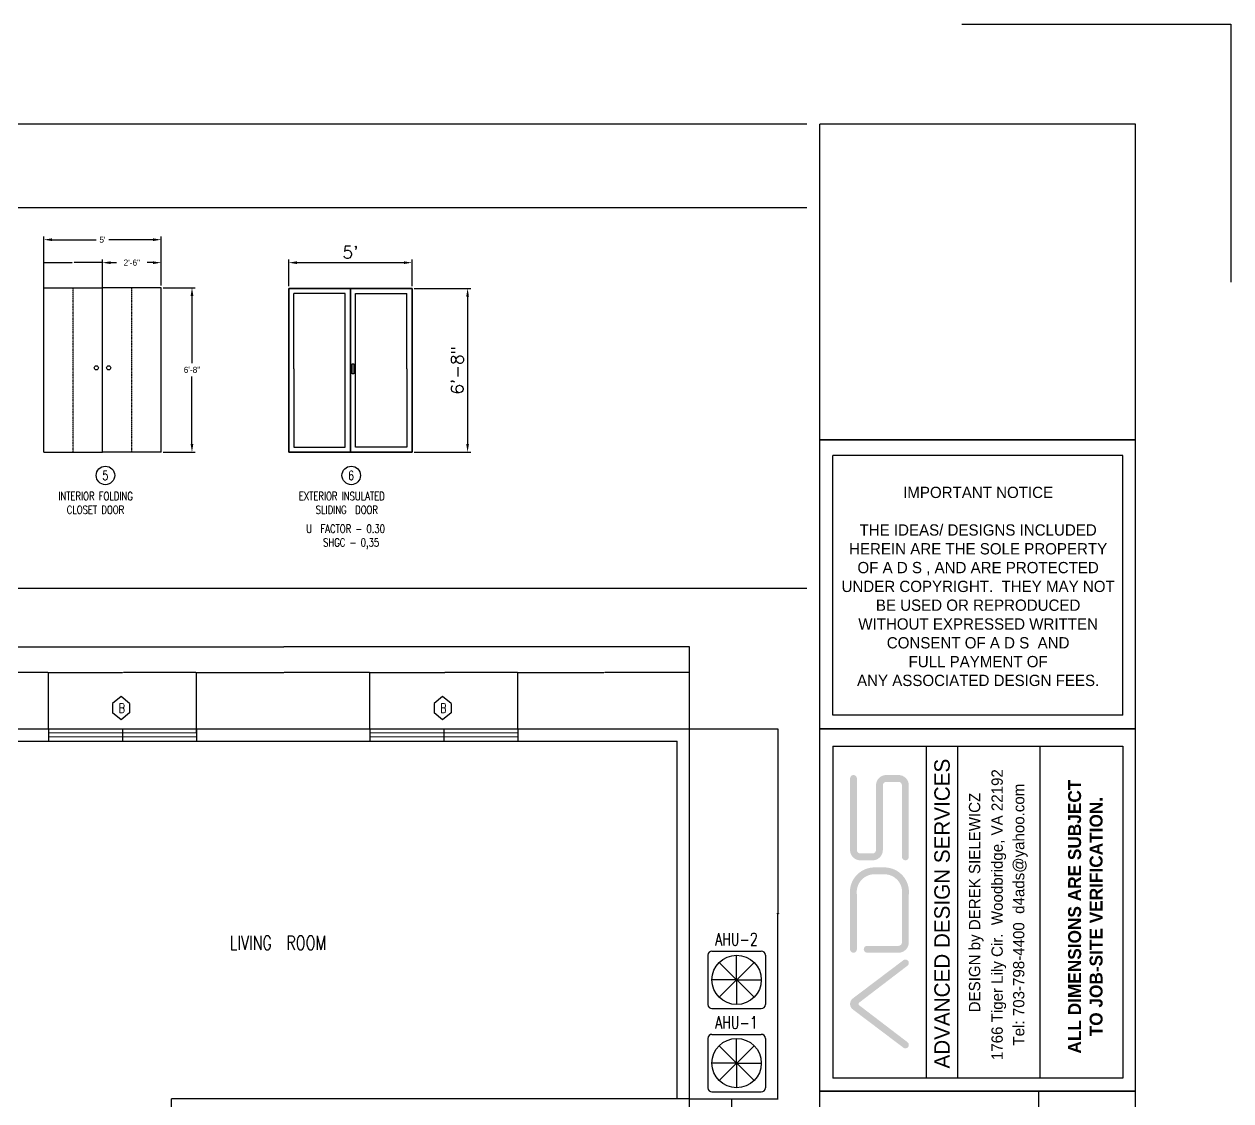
# Model space of a CAD drawing. Header units: inches. Extents: x 26998 to 46838, y -509 to 4343.
# Drawn here: x 33807 to 34394, y 3817 to 4340 of the extents above; entities that cross this region are included whole.
import ezdxf

# ---------------------------------------------------------------- set-up
doc = ezdxf.new("R2010")
doc.units = ezdxf.units.IN
doc.header["$LTSCALE"] = 0.5
doc.header["$MEASUREMENT"] = 0
doc.linetypes.add('HIDDEN', pattern=[0.375, 0.25, -0.125])
doc.layers.get('Defpoints').update_dxf_attribs({"color": 140})
for name, color, linetype in [('BUILT-INS', 13, 'Continuous'), ('Title Block', 7, 'Continuous'), ('windows', 4, 'Continuous')]:
    doc.layers.add(name, color=color, linetype=linetype)
doc.layers.add('Dimensions', color=7, linetype='Continuous', lineweight=0)
doc.layers.add('TXT', color=4, linetype='Continuous', lineweight=9)
doc.styles.add('ARCH', font='arch.shx')
doc.styles.add('HS-DESIGN-PLAN', font='GOTHIC.TTF', dxfattribs={"height": 0.09375})
doc.styles.add('Roman', font='romans')
doc.styles.get("Standard").update_dxf_attribs({"font": 'romans.shx', "width": 0.75})
doc.dimstyles.new('LEADER1', dxfattribs={"dimscale": 0, "dimtxt": 6, "dimasz": 4, "dimexe": 1.5, "dimexo": 1, "dimgap": 1.5, "dimtad": 1, "dimdec": 0, "dimzin": 0, "dimdsep": 46, "dimlunit": 4, "dimtxsty": 'Roman', "dimcen": 0.125, "dimdle": 1.5, "dimclrd": 3, "dimclre": 3, "dimclrt": 3, "dimadec": 0, "dimazin": 0, "dimtfac": 1, "dimtdec": 0, "dimtofl": 0, "dimtmove": 2, "dimatfit": 3, "dimfxl": 1, "dimtolj": 1, "dimtzin": 0, "dimarcsym": 0})
doc.dimstyles.get("Standard").update_dxf_attribs({"dimtxt": 0.18, "dimasz": 0.18, "dimexe": 0.18, "dimexo": 0.0625, "dimgap": 0.09, "dimtad": 0, "dimtih": 1, "dimtoh": 1, "dimdec": 4, "dimzin": 0, "dimdsep": 46, "dimtxsty": 'Standard', "dimcen": 0.09, "dimadec": 0, "dimazin": 0, "dimtfac": 1, "dimtdec": 4, "dimtofl": 0, "dimtmove": 0, "dimatfit": 3, "dimfxl": 1, "dimtolj": 1, "dimtzin": 0, "dimarcsym": 0})
doc.dimstyles.new('STANDARD$0', dxfattribs={"dimscale": 0, "dimtxt": 3, "dimasz": 4, "dimexe": 4, "dimexo": 4, "dimgap": 1, "dimtad": 1, "dimdec": 0, "dimzin": 1, "dimdsep": 46, "dimlunit": 4, "dimtxsty": 'Standard', "dimblk1": 'OBLIQUE', "dimblk2": 'OBLIQUE', "dimsah": 1, "dimcen": 0, "dimdle": 2, "dimclrd": 8, "dimclre": 8, "dimclrt": 256, "dimadec": 5, "dimazin": 0, "dimtfac": 1, "dimtdec": 0, "dimtix": 1, "dimtmove": 2, "dimatfit": 3, "dimldrblk": 'OBLIQUE', "dimfxl": 1, "dimtolj": 1, "dimtzin": 3, "dimarcsym": 0})

# ---------------------------------------------------------------- blocks, each defined once
blk = doc.blocks.new('*D1199')
at = {"layer": 'Defpoints', "color": 0, "transparency": 16777216}
for p in [(34130.39, 3817.55), (34150.89, 3817.55), (34130.39, 3445.35)]:
    blk.add_point(p, dxfattribs=at)
at = {"layer": 'Title Block', "color": 0, "lineweight": -2, "transparency": 16777216}
for p, q in [((34130.46, 3817.55), (34151.07, 3817.55)), ((34150.89, 3817.37), (34150.89, 3631.63)), ((34150.89, 3445.53), (34150.89, 3631.27)), ((34130.46, 3445.35), (34151.07, 3445.35))]:
    blk.add_line(p, q, dxfattribs=at)
at = {"layer": 'Title Block', "color": 0, "transparency": 16777216}
for points in [[(34150.86, 3817.37), (34150.92, 3817.37), (34150.89, 3817.55)], [(34150.86, 3445.53), (34150.92, 3445.53), (34150.89, 3445.35)]]:
    blk.add_solid(points, dxfattribs=at)
at = {"layer": 'Title Block', "color": 0, "transparency": 16777216, "insert": (34150.89, 3631.45), "char_height": 0.18, "attachment_point": 5}
blk.add_mtext('\\A1;372.2000', dxfattribs=at)
blk = doc.blocks.new('*D1207')
at = {"layer": 'Defpoints', "color": 0, "transparency": 16777216}
for p in [(34130.39, 4037.35), (33734.59, 3997.55), (34130.39, 3997.55)]:
    blk.add_point(p, dxfattribs=at)
at = {"layer": 'Title Block', "color": 0, "lineweight": -2, "transparency": 16777216}
for p, q in [((33734.59, 3997.61), (33734.59, 4037.53)), ((33734.77, 4037.35), (33931.94, 4037.35)), ((34130.21, 4037.35), (33933.05, 4037.35)), ((34130.39, 3997.61), (34130.39, 4037.53))]:
    blk.add_line(p, q, dxfattribs=at)
at = {"layer": 'Title Block', "color": 0, "transparency": 16777216}
for points in [[(33734.77, 4037.38), (33734.77, 4037.32), (33734.59, 4037.35)], [(34130.21, 4037.38), (34130.21, 4037.32), (34130.39, 4037.35)]]:
    blk.add_solid(points, dxfattribs=at)
at = {"layer": 'Title Block', "color": 0, "transparency": 16777216, "insert": (33932.49, 4037.35), "char_height": 0.18, "attachment_point": 5}
blk.add_mtext('\\A1;395.8000', dxfattribs=at)
blk = doc.blocks.new('*D1184')
at = {"layer": 'Defpoints', "color": 0, "transparency": 16777216}
for p in [(34130.39, 3997.55), (34130.39, 3817.55), (34173.39, 3817.55)]:
    blk.add_point(p, dxfattribs=at)
at = {"layer": 'Title Block', "color": 0, "lineweight": -2, "transparency": 16777216}
for p, q in [((34130.46, 3997.55), (34173.57, 3997.55)), ((34173.39, 3997.37), (34173.39, 3907.73)), ((34173.39, 3817.73), (34173.39, 3907.37)), ((34130.46, 3817.55), (34173.57, 3817.55))]:
    blk.add_line(p, q, dxfattribs=at)
at = {"layer": 'Title Block', "color": 0, "transparency": 16777216}
for points in [[(34173.36, 3997.37), (34173.42, 3997.37), (34173.39, 3997.55)], [(34173.36, 3817.73), (34173.42, 3817.73), (34173.39, 3817.55)]]:
    blk.add_solid(points, dxfattribs=at)
at = {"layer": 'Title Block', "color": 0, "transparency": 16777216, "insert": (34173.39, 3907.55), "char_height": 0.18, "attachment_point": 5}
blk.add_mtext('\\A1;180.0000', dxfattribs=at)
blk = doc.blocks.new('*D1190')
at = {"layer": 'Defpoints', "color": 0, "transparency": 16777216}
for p in [(33890.5, 4024.85), (33818.5, 3997.53), (33890.5, 3997.53)]:
    blk.add_point(p, dxfattribs=at)
at = {"layer": 'Title Block', "color": 0, "lineweight": -2, "transparency": 16777216}
for p, q in [((33818.5, 3997.6), (33818.5, 4025.03)), ((33818.68, 4024.85), (33854.01, 4024.85)), ((33890.32, 4024.85), (33854.99, 4024.85)), ((33890.5, 3997.6), (33890.5, 4025.03))]:
    blk.add_line(p, q, dxfattribs=at)
at = {"layer": 'Title Block', "color": 0, "transparency": 16777216}
for points in [[(33818.68, 4024.88), (33818.68, 4024.82), (33818.5, 4024.85)], [(33890.32, 4024.88), (33890.32, 4024.82), (33890.5, 4024.85)]]:
    blk.add_solid(points, dxfattribs=at)
at = {"layer": 'Title Block', "color": 0, "transparency": 16777216, "insert": (33854.5, 4024.85), "char_height": 0.18, "attachment_point": 5}
blk.add_mtext('\\A1;72.0000', dxfattribs=at)
blk = doc.blocks.new('*D1191')
at = {"layer": 'Defpoints', "color": 0, "transparency": 16777216}
for p in [(34046.89, 4024.85), (33974.89, 3997.55), (34046.89, 3997.55)]:
    blk.add_point(p, dxfattribs=at)
at = {"layer": 'Title Block', "color": 0, "lineweight": -2, "transparency": 16777216}
for p, q in [((33974.89, 3997.61), (33974.89, 4025.03)), ((33975.07, 4024.85), (34010.41, 4024.85)), ((34046.71, 4024.85), (34011.38, 4024.85)), ((34046.89, 3997.61), (34046.89, 4025.03))]:
    blk.add_line(p, q, dxfattribs=at)
at = {"layer": 'Title Block', "color": 0, "transparency": 16777216}
for points in [[(33975.07, 4024.88), (33975.07, 4024.82), (33974.89, 4024.85)], [(34046.71, 4024.88), (34046.71, 4024.82), (34046.89, 4024.85)]]:
    blk.add_solid(points, dxfattribs=at)
at = {"layer": 'Title Block', "color": 0, "transparency": 16777216, "insert": (34010.89, 4024.85), "char_height": 0.18, "attachment_point": 5}
blk.add_mtext('\\A1;72.0000', dxfattribs=at)
blk = doc.blocks.new('*D1192')
at = {"layer": 'Defpoints', "color": 0, "transparency": 16777216}
for p in [(33734.59, 4024.85), (33734.59, 3997.55), (33818.5, 3997.53)]:
    blk.add_point(p, dxfattribs=at)
at = {"layer": 'Title Block', "color": 0, "lineweight": -2, "transparency": 16777216}
for p, q in [((33734.59, 3997.61), (33734.59, 4025.03)), ((33734.77, 4024.85), (33776.06, 4024.85)), ((33818.32, 4024.85), (33777.04, 4024.85)), ((33818.5, 3997.6), (33818.5, 4025.03))]:
    blk.add_line(p, q, dxfattribs=at)
at = {"layer": 'Title Block', "color": 0, "transparency": 16777216}
for points in [[(33734.77, 4024.88), (33734.77, 4024.82), (33734.59, 4024.85)], [(33818.32, 4024.88), (33818.32, 4024.82), (33818.5, 4024.85)]]:
    blk.add_solid(points, dxfattribs=at)
at = {"layer": 'Title Block', "color": 0, "transparency": 16777216, "insert": (33776.55, 4024.85), "char_height": 0.18, "attachment_point": 5}
blk.add_mtext('\\A1;83.9096', dxfattribs=at)
blk = doc.blocks.new('*D1193')
at = {"layer": 'Defpoints', "color": 0, "transparency": 16777216}
for p in [(34130.39, 4024.85), (34046.89, 3997.55), (34130.39, 3997.55)]:
    blk.add_point(p, dxfattribs=at)
at = {"layer": 'Title Block', "color": 0, "lineweight": -2, "transparency": 16777216}
for p, q in [((34046.89, 3997.61), (34046.89, 4025.03)), ((34047.07, 4024.85), (34088.16, 4024.85)), ((34130.21, 4024.85), (34089.13, 4024.85)), ((34130.39, 3997.61), (34130.39, 4025.03))]:
    blk.add_line(p, q, dxfattribs=at)
at = {"layer": 'Title Block', "color": 0, "transparency": 16777216}
for points in [[(34047.07, 4024.88), (34047.07, 4024.82), (34046.89, 4024.85)], [(34130.21, 4024.88), (34130.21, 4024.82), (34130.39, 4024.85)]]:
    blk.add_solid(points, dxfattribs=at)
at = {"layer": 'Title Block', "color": 0, "transparency": 16777216, "insert": (34088.64, 4024.85), "char_height": 0.18, "attachment_point": 5}
blk.add_mtext('\\A1;83.5000', dxfattribs=at)
blk = doc.blocks.new('*D1194')
at = {"layer": 'Defpoints', "color": 0, "transparency": 16777216}
for p in [(33974.89, 4024.85), (33974.89, 3997.55), (33890.5, 3995.53)]:
    blk.add_point(p, dxfattribs=at)
at = {"layer": 'Title Block', "color": 0, "lineweight": -2, "transparency": 16777216}
for p, q in [((33890.5, 3995.6), (33890.5, 4025.03)), ((33890.68, 4024.85), (33932.21, 4024.85)), ((33974.71, 4024.85), (33933.19, 4024.85)), ((33974.89, 3997.61), (33974.89, 4025.03))]:
    blk.add_line(p, q, dxfattribs=at)
at = {"layer": 'Title Block', "color": 0, "transparency": 16777216}
for points in [[(33890.68, 4024.88), (33890.68, 4024.82), (33890.5, 4024.85)], [(33974.71, 4024.88), (33974.71, 4024.82), (33974.89, 4024.85)]]:
    blk.add_solid(points, dxfattribs=at)
at = {"layer": 'Title Block', "color": 0, "transparency": 16777216, "insert": (33932.7, 4024.85), "char_height": 0.18, "attachment_point": 5}
blk.add_mtext('\\A1;84.3904', dxfattribs=at)
blk = doc.blocks.new('*D990')
at = {"layer": 'Defpoints', "color": 0, "transparency": 16777216}
for p in [(33844.83, 4224.25), (33816.26, 4212.08), (33844.83, 4212.08)]:
    blk.add_point(p, dxfattribs=at)
at = {"layer": 'Dimensions', "color": 0, "lineweight": -2, "transparency": 16777216}
for p, q in [((33816.26, 4212.15), (33816.26, 4224.43)), ((33816.44, 4224.25), (33830.1, 4224.25)), ((33844.65, 4224.25), (33830.99, 4224.25)), ((33844.83, 4212.15), (33844.83, 4224.43))]:
    blk.add_line(p, q, dxfattribs=at)
at = {"layer": 'Dimensions', "color": 0, "transparency": 16777216}
for points in [[(33816.44, 4224.28), (33816.44, 4224.22), (33816.26, 4224.25)], [(33844.65, 4224.28), (33844.65, 4224.22), (33844.83, 4224.25)]]:
    blk.add_solid(points, dxfattribs=at)
at = {"layer": 'Dimensions', "color": 0, "transparency": 16777216, "insert": (33830.55, 4224.25), "char_height": 0.18, "attachment_point": 5, "style": 'ARCH'}
blk.add_mtext('\\A1;2\'-6"', dxfattribs=at)
blk = doc.blocks.new('*D1021')
at = {"layer": 'Defpoints', "color": 0, "transparency": 16777216}
for p in [(33844.83, 4224.25), (33844.83, 4212.08), (33873.39, 4212.08)]:
    blk.add_point(p, dxfattribs=at)
at = {"layer": 'Dimensions', "color": 8, "lineweight": -2, "transparency": 16777216}
for p, q in [((33844.83, 4213.08), (33844.83, 4225.75)), ((33848.83, 4224.25), (33851.68, 4224.25)), ((33869.39, 4224.25), (33866.53, 4224.25)), ((33873.39, 4213.08), (33873.39, 4225.75))]:
    blk.add_line(p, q, dxfattribs=at)
at = {"layer": 'Dimensions', "color": 8, "transparency": 16777216}
for points in [[(33848.83, 4224.91), (33848.83, 4223.58), (33844.83, 4224.25)], [(33869.39, 4224.91), (33869.39, 4223.58), (33873.39, 4224.25)]]:
    blk.add_solid(points, dxfattribs=at)
at = {"layer": 'Dimensions', "transparency": 16777216, "insert": (33859.11, 4224.25), "char_height": 3, "attachment_point": 5, "style": 'ARCH'}
blk.add_mtext('\\A1;2\'-6" ', dxfattribs=at)
blk = doc.blocks.new('*D1022')
at = {"layer": 'Defpoints', "color": 0, "transparency": 16777216}
for p in [(33873.39, 4212.08), (33873.39, 4132.08), (33888.37, 4132.08)]:
    blk.add_point(p, dxfattribs=at)
at = {"layer": 'Dimensions', "color": 8, "lineweight": -2, "transparency": 16777216}
for p, q in [((33874.39, 4212.08), (33889.87, 4212.08)), ((33888.37, 4208.08), (33888.37, 4175.37)), ((33888.37, 4136.08), (33888.37, 4168.8)), ((33874.39, 4132.08), (33889.87, 4132.08))]:
    blk.add_line(p, q, dxfattribs=at)
at = {"layer": 'Dimensions', "color": 8, "transparency": 16777216}
for points in [[(33887.71, 4208.08), (33889.04, 4208.08), (33888.37, 4212.08)], [(33887.71, 4136.08), (33889.04, 4136.08), (33888.37, 4132.08)]]:
    blk.add_solid(points, dxfattribs=at)
at = {"layer": 'Dimensions', "transparency": 16777216, "insert": (33888.37, 4172.08), "char_height": 3, "attachment_point": 5, "style": 'ARCH'}
blk.add_mtext('\\A1;6\'-8"', dxfattribs=at)
blk = doc.blocks.new('*D991')
at = {"layer": 'Defpoints', "color": 0, "transparency": 16777216}
for p in [(33816.26, 4235.42), (33816.26, 4219.42), (33873.39, 4219.42)]:
    blk.add_point(p, dxfattribs=at)
at = {"layer": 'Dimensions', "color": 8, "lineweight": -2, "transparency": 16777216}
for p, q in [((33816.26, 4220.42), (33816.26, 4236.92)), ((33820.26, 4235.42), (33841.75, 4235.42)), ((33869.39, 4235.42), (33847.9, 4235.42)), ((33873.39, 4220.42), (33873.39, 4236.92))]:
    blk.add_line(p, q, dxfattribs=at)
at = {"layer": 'Dimensions', "color": 8, "transparency": 16777216}
for points in [[(33820.26, 4236.08), (33820.26, 4234.75), (33816.26, 4235.42)], [(33869.39, 4236.08), (33869.39, 4234.75), (33873.39, 4235.42)]]:
    blk.add_solid(points, dxfattribs=at)
at = {"layer": 'Dimensions', "transparency": 16777216, "insert": (33844.83, 4235.42), "char_height": 3, "attachment_point": 5, "style": 'ARCH'}
blk.add_mtext("\\A1;5'", dxfattribs=at)
blk = doc.blocks.new('*D1101')
at = {"color": 3, "lineweight": -2, "transparency": 16777216}
for p, q in [((33935.44, 4212.76), (33935.44, 4225.75)), ((33939.44, 4224.25), (33991.44, 4224.25)), ((33995.44, 4212.76), (33995.44, 4225.75))]:
    blk.add_line(p, q, dxfattribs=at)
at = {"color": 3, "transparency": 16777216}
for points in [[(33939.44, 4224.91), (33939.44, 4223.58), (33935.44, 4224.25)], [(33991.44, 4224.91), (33991.44, 4223.58), (33995.44, 4224.25)]]:
    blk.add_solid(points, dxfattribs=at)
at = {"layer": 'Defpoints', "color": 0, "transparency": 16777216}
for p in [(33995.44, 4224.25), (33935.44, 4211.76), (33995.44, 4211.76)]:
    blk.add_point(p, dxfattribs=at)
at = {"color": 3, "transparency": 16777216, "insert": (33965.44, 4229.32), "char_height": 6, "attachment_point": 5, "style": 'Roman'}
blk.add_mtext("\\A1;5'", dxfattribs=at)
blk = doc.blocks.new('*D1102')
at = {"color": 3, "lineweight": -2, "transparency": 16777216}
for p, q in [((33996.44, 4211.76), (34023.94, 4211.76)), ((34022.44, 4207.76), (34022.44, 4136.08)), ((33996.44, 4132.08), (34023.94, 4132.08))]:
    blk.add_line(p, q, dxfattribs=at)
at = {"color": 3, "transparency": 16777216}
for points in [[(34021.77, 4207.76), (34023.1, 4207.76), (34022.44, 4211.76)], [(34021.77, 4136.08), (34023.1, 4136.08), (34022.44, 4132.08)]]:
    blk.add_solid(points, dxfattribs=at)
at = {"layer": 'Defpoints', "color": 0, "transparency": 16777216}
for p in [(33995.44, 4211.76), (33995.44, 4132.08), (34022.44, 4132.08)]:
    blk.add_point(p, dxfattribs=at)
at = {"color": 3, "transparency": 16777216, "insert": (34017.37, 4171.92), "char_height": 6, "attachment_point": 5, "rotation": 90, "style": 'Roman'}
blk.add_mtext('\\A1;6\'-8"', dxfattribs=at)

msp = doc.modelspace()

# ---------------------------------------------------------------- hatches: boundary and pattern name
at = {"layer": 'Title Block'}
h = msp.add_hatch(color=256, dxfattribs=at)
h.paths.add_polyline_path([(34236.3929768, 3882.2702663, 0.1912949762), (34237.060957, 3883.3052721), (34237.060957, 3883.9523184, 0.1065363828), (34236.782363, 3884.597938, 0.1989123674), (34235.6991717, 3885.2747076), (34235.1484965, 3885.2747076, 0.1139636446), (34234.4546914, 3884.9873242), (34209.874918, 3866.409196, 0.5149988252), (34209.874918, 3860.9750802), (34234.4546914, 3842.396952, 0.1139636446), (34235.1484965, 3842.1095685), (34235.6991717, 3842.1095685, 0.1989123674), (34236.782363, 3842.7863382, 0.1065363829), (34237.060957, 3843.4319578), (34237.060957, 3844.0790041, 0.1912949762), (34236.3929768, 3845.1140099), (34212.978549, 3862.9984788, -0.5343557179), (34212.978549, 3864.3857974)])
h.paths.add_polyline_path([(34232.0546063, 3888.6122747, 0.4142135624), (34237.060957, 3893.6186254), (34237.060957, 3916.7583619, 0.440849221), (34225.3794722, 3930.1086303), (34220.1571212, 3930.1086303, 0.440849221), (34208.4756364, 3916.7583619), (34208.4756364, 3890.2810583, 0.4142135624), (34210.14442, 3888.6122747, 0.4142135624), (34211.8132035, 3890.2810583), (34211.8132035, 3916.7583619, -0.4500136067), (34220.1571212, 3926.7710632), (34225.3794722, 3926.7710632, -0.4500136067), (34233.7233899, 3916.7583619), (34233.7233899, 3893.6186254, -0.4142135624), (34232.0546063, 3891.9498418), (34216.8195541, 3891.9498418, 0.4142135624), (34215.1507706, 3890.2810583, 0.4142135624), (34216.8195541, 3888.6122747)])
h.paths.add_polyline_path([(34221.0995132, 3938.5503304, -0.4142135624), (34219.4307296, 3936.8815469), (34213.4819871, 3936.8815469, -0.4142135624), (34211.8132035, 3938.5503304), (34211.8132035, 3973.3715518, 0.4142135624), (34210.14442, 3975.0403354, 0.4142135624), (34208.4756364, 3973.3715518), (34208.4756364, 3938.5503304, 0.4142135624), (34213.4819871, 3933.5439798), (34219.4307296, 3933.5439798, 0.4142135624), (34224.4370802, 3938.5503304), (34224.4370802, 3970.0339847, -0.4142135624), (34226.1058638, 3971.7027683), (34232.0546063, 3971.7027683, -0.4142135624), (34233.7233899, 3970.0339847), (34233.7233899, 3935.2127634, 0.4142135624), (34235.3921734, 3933.5439798, 0.4142135624), (34237.060957, 3935.2127634), (34237.060957, 3970.0339847, 0.4142135624), (34232.0546063, 3975.0403354), (34226.1058638, 3975.0403354, 0.4142135624), (34221.0995132, 3970.0339847)])
h = msp.add_hatch(color=256, dxfattribs=at)
h.paths.add_polyline_path([(34236.3929768, 3882.2702663, 0.1912949762), (34237.060957, 3883.3052721), (34237.060957, 3883.9523184, 0.1065363828), (34236.782363, 3884.597938, 0.1989123674), (34235.6991717, 3885.2747076), (34235.1484965, 3885.2747076, 0.1139636446), (34234.4546914, 3884.9873242), (34209.874918, 3866.409196, 0.5149988252), (34209.874918, 3860.9750802), (34234.4546914, 3842.396952, 0.1139636446), (34235.1484965, 3842.1095685), (34235.6991717, 3842.1095685, 0.1989123674), (34236.782363, 3842.7863382, 0.1065363829), (34237.060957, 3843.4319578), (34237.060957, 3844.0790041, 0.1912949762), (34236.3929768, 3845.1140099), (34212.978549, 3862.9984788, -0.5343557179), (34212.978549, 3864.3857974)])
h.paths.add_polyline_path([(34232.0546063, 3888.6122747, 0.4142135624), (34237.060957, 3893.6186254), (34237.060957, 3916.7583619, 0.440849221), (34225.3794722, 3930.1086303), (34220.1571212, 3930.1086303, 0.440849221), (34208.4756364, 3916.7583619), (34208.4756364, 3890.2810583, 0.4142135624), (34210.14442, 3888.6122747, 0.4142135624), (34211.8132035, 3890.2810583), (34211.8132035, 3916.7583619, -0.4500136067), (34220.1571212, 3926.7710632), (34225.3794722, 3926.7710632, -0.4500136067), (34233.7233899, 3916.7583619), (34233.7233899, 3893.6186254, -0.4142135624), (34232.0546063, 3891.9498418), (34216.8195541, 3891.9498418, 0.4142135624), (34215.1507706, 3890.2810583, 0.4142135624), (34216.8195541, 3888.6122747)])
h.paths.add_polyline_path([(34221.0995132, 3938.5503304, -0.4142135624), (34219.4307296, 3936.8815469), (34213.4819871, 3936.8815469, -0.4142135624), (34211.8132035, 3938.5503304), (34211.8132035, 3973.3715518, 0.4142135624), (34210.14442, 3975.0403354, 0.4142135624), (34208.4756364, 3973.3715518), (34208.4756364, 3938.5503304, 0.4142135624), (34213.4819871, 3933.5439798), (34219.4307296, 3933.5439798, 0.4142135624), (34224.4370802, 3938.5503304), (34224.4370802, 3970.0339847, -0.4142135624), (34226.1058638, 3971.7027683), (34232.0546063, 3971.7027683, -0.4142135624), (34233.7233899, 3970.0339847), (34233.7233899, 3935.2127634, 0.4142135624), (34235.3921734, 3933.5439798, 0.4142135624), (34237.060957, 3935.2127634), (34237.060957, 3970.0339847, 0.4142135624), (34232.0546063, 3975.0403354), (34226.1058638, 3975.0403354, 0.4142135624), (34221.0995132, 3970.0339847)])

# ---------------------------------------------------------------- linework, layer by layer
for p, q in [((32692.7981281, 4251.007392), (34187.4573628, 4251.007392)), ((32692.7981281, 4065.9897026), (34187.4573628, 4065.9897026)), ((34139.3206207, 3887.4074696), (34139.3206207, 3863.4074696)), ((34139.3206207, 3887.4074696), (34139.3206207, 3863.4074696)), ((34141.3206207, 3889.4074696), (34165.3206207, 3889.4074696)), ((34141.3206207, 3889.4074696), (34165.3206207, 3889.4074696)), ((34153.3206207, 3875.4074696), (34153.3206207, 3887.4074696)), ((34153.3206207, 3875.4074696), (34153.3206207, 3887.4074696)), ((34167.3206207, 3887.4074696), (34167.3206207, 3863.4074696)), ((34167.3206207, 3887.4074696), (34167.3206207, 3863.4074696)), ((34144.8353393, 3883.892751), (34161.8059021, 3866.9221883)), ((34144.8353393, 3866.9221883), (34161.8059021, 3883.892751)), ((34144.8353393, 3883.892751), (34161.8059021, 3866.9221883)), ((34144.8353393, 3866.9221883), (34161.8059021, 3883.892751)), ((34153.3206207, 3875.4074696), (34141.3206207, 3875.4074696)), ((34153.3206207, 3875.4074696), (34141.3206207, 3875.4074696)), ((34153.3206207, 3875.4074696), (34165.3206207, 3875.4074696)), ((34153.3206207, 3875.4074696), (34153.3206207, 3863.4074696)), ((34153.3206207, 3875.4074696), (34165.3206207, 3875.4074696)), ((34153.3206207, 3875.4074696), (34153.3206207, 3863.4074696)), ((34141.3206207, 3861.4074696), (34165.3206207, 3861.4074696)), ((34141.3206207, 3861.4074696), (34165.3206207, 3861.4074696)), ((34139.3206207, 3846.9074696), (34139.3206207, 3822.9074696)), ((34139.3206207, 3846.9074696), (34139.3206207, 3822.9074696)), ((34141.3206207, 3848.9074696), (34165.3206207, 3848.9074696)), ((34141.3206207, 3848.9074696), (34165.3206207, 3848.9074696)), ((34153.3206207, 3834.9074696), (34153.3206207, 3846.9074696)), ((34153.3206207, 3834.9074696), (34153.3206207, 3846.9074696)), ((34167.3206207, 3846.9074696), (34167.3206207, 3822.9074696)), ((34167.3206207, 3846.9074696), (34167.3206207, 3822.9074696)), ((34144.8353393, 3843.392751), (34161.8059021, 3826.4221883)), ((34144.8353393, 3826.4221883), (34161.8059021, 3843.392751)), ((34144.8353393, 3843.392751), (34161.8059021, 3826.4221883)), ((34144.8353393, 3826.4221883), (34161.8059021, 3843.392751)), ((34153.3206207, 3834.9074696), (34141.3206207, 3834.9074696)), ((34153.3206207, 3834.9074696), (34141.3206207, 3834.9074696)), ((34153.3206207, 3834.9074696), (34165.3206207, 3834.9074696)), ((34153.3206207, 3834.9074696), (34153.3206207, 3822.9074696)), ((34153.3206207, 3834.9074696), (34165.3206207, 3834.9074696)), ((34153.3206207, 3834.9074696), (34153.3206207, 3822.9074696)), ((34141.3206207, 3820.9074696), (34165.3206207, 3820.9074696)), ((34141.3206207, 3820.9074696), (34165.3206207, 3820.9074696))]:
    msp.add_line(p, q)
msp.add_lwpolyline([(32692.3981281, 4291.6919129, 0.5, 0.5, 0), (34187.4573628, 4291.6919129, 0, 0, 0), (34187.4573628, 3165.2426914, 0.5, 0.5, 0), (32692.3981281, 3165.2426914, 0.5, 0.5, 0)], format="xyseb")
for centre in [(34153.3206207, 3875.4074696), (34153.3206207, 3875.4074696), (34153.3206207, 3834.9074696), (34153.3206207, 3834.9074696)]:
    msp.add_circle(centre, 12)
for centre, start, end in [((34141.3206207, 3887.4074696), 90, 180), ((34141.3206207, 3887.4074696), 90, 180), ((34165.3206207, 3887.4074696), 0, 90), ((34165.3206207, 3887.4074696), 0, 90), ((34141.3206207, 3863.4074696), 180, 270), ((34141.3206207, 3863.4074696), 180, 270), ((34165.3206207, 3863.4074696), 270, 0), ((34165.3206207, 3863.4074696), 270, 0), ((34141.3206207, 3846.9074696), 90, 180), ((34141.3206207, 3846.9074696), 90, 180), ((34165.3206207, 3846.9074696), 0, 90), ((34165.3206207, 3846.9074696), 0, 90), ((34141.3206207, 3822.9074696), 180, 270), ((34141.3206207, 3822.9074696), 180, 270), ((34165.3206207, 3822.9074696), 270, 0), ((34165.3206207, 3822.9074696), 270, 0)]:
    msp.add_arc(centre, 2, start, end)
at = {"layer": 'BUILT-INS', "linetype": 'HIDDEN'}
for p, q in [((33830.5452357, 4132.0847158), (33830.5452357, 4212.0847158)), ((33859.1063174, 4132.0847158), (33859.1063174, 4212.0847158))]:
    msp.add_line(p, q, dxfattribs=at)
at = {"layer": 'Title Block'}
for p, q in [((34262.9135211, 4340.2688729), (34393.7171061, 4340.2688729)), ((34262.9135211, 4340.2688729), (34393.7171061, 4340.2688729)), ((34262.9135211, 4340.2688729), (34393.7171061, 4340.2688729)), ((34262.9135211, 4340.2688729), (34393.7171061, 4340.2688729)), ((34262.9135211, 4340.2688729), (34393.7171061, 4340.2688729)), ((34262.9135211, 4340.2688729), (34393.7171061, 4340.2688729)), ((34262.9135211, 4340.2688729), (34393.7171061, 4340.2688729)), ((34262.9135211, 4340.2688729), (34393.7171061, 4340.2688729)), ((34393.7171061, 4340.2688729), (34393.7171061, 4214.7783929)), ((34393.7171061, 4340.2688729), (34393.7171061, 4214.7783929)), ((34393.7171061, 4340.2688729), (34393.7171061, 4214.7783929)), ((34393.7171061, 4340.2688729), (34393.7171061, 4214.7783929)), ((34393.7171061, 4340.2688729), (34393.7171061, 4214.7783929)), ((34393.7171061, 4340.2688729), (34393.7171061, 4214.7783929)), ((34393.7171061, 4340.2688729), (34393.7171061, 4214.7783929)), ((34393.7171061, 4340.2688729), (34393.7171061, 4214.7783929)), ((34393.7171061, 4340.2688729), (34393.7171061, 4214.7783929)), ((34393.7171061, 4340.2688729), (34393.7171061, 4214.7783929)), ((34393.7171061, 4340.2688729), (34393.7171061, 4214.7783929)), ((34393.7171061, 4340.2688729), (34393.7171061, 4214.7783929)), ((34393.7171061, 4340.2688729), (34393.7171061, 4214.7783929)), ((34393.7171061, 4340.2688729), (34393.7171061, 4214.7783929)), ((34393.7171061, 4340.2688729), (34393.7171061, 4214.7783929)), ((34393.7171061, 4340.2688729), (34393.7171061, 4214.7783929)), ((34393.7171061, 4340.2688729), (34393.7171061, 4214.7783929)), ((34393.7171061, 4340.2688729), (34393.7171061, 4214.7783929)), ((34393.7171061, 4340.2688729), (34393.7171061, 4214.7783929)), ((34393.7171061, 4340.2688729), (34393.7171061, 4214.7783929)), ((34393.7171061, 4340.2688729), (34393.7171061, 4214.7783929)), ((34393.7171061, 4340.2688729), (34393.7171061, 4214.7783929)), ((34393.7171061, 4340.2688729), (34393.7171061, 4214.7783929)), ((34393.7171061, 4340.2688729), (34393.7171061, 4214.7783929)), ((34393.7171061, 4340.2688729), (34393.7171061, 4214.7783929)), ((34393.7171061, 4340.2688729), (34393.7171061, 4214.7783929)), ((34393.7171061, 4340.2688729), (34393.7171061, 4214.7783929)), ((34393.7171061, 4340.2688729), (34393.7171061, 4214.7783929)), ((34393.7171061, 4340.2688729), (34393.7171061, 4214.7783929)), ((34393.7171061, 4340.2688729), (34393.7171061, 4214.7783929)), ((34193.7824878, 3165.2426815), (34193.7824878, 4291.6919029)), ((34347.3974878, 4291.6919029), (34193.7824878, 4291.6919029)), ((34347.3974878, 3165.2426815), (34347.3974878, 4291.6919029)), ((33816.2646948, 4132.0847158), (33816.2646948, 4212.0847158)), ((33816.2646948, 4212.0847158), (33844.8257766, 4212.0847158)), ((33844.8257766, 4132.0847158), (33844.8257766, 4212.0847158)), ((33844.8257766, 4132.0847158), (33844.8257766, 4212.0847158)), ((33873.3868583, 4212.0847158), (33844.8257766, 4212.0847158)), ((33873.3868583, 4132.0847158), (33873.3868583, 4212.0847158)), ((33935.436853, 4211.7623357), (33935.436853, 4132.0847158)), ((33965.436853, 4211.7623357), (33935.436853, 4211.7623357)), ((33935.436853, 4211.7623357), (33965.436853, 4211.7623357)), ((33935.436853, 4132.0847158), (33935.436853, 4211.7623357)), ((33962.936853, 4209.2623357), (33937.936853, 4209.2623357)), ((33937.936853, 4172.5722312), (33937.936853, 4209.2623357)), ((33962.936853, 4172.5722312), (33962.936853, 4209.2623357)), ((33965.436853, 4211.7623357), (33965.436853, 4132.0847158)), ((33965.436853, 4132.0847158), (33965.436853, 4211.7623357)), ((33965.436853, 4132.0847158), (33965.436853, 4211.7623357)), ((33965.436853, 4211.7623357), (33965.436853, 4132.0847158)), ((33965.436853, 4211.7623357), (33965.436853, 4132.0847158)), ((33965.436853, 4132.0847158), (33965.436853, 4211.7623357)), ((33965.436853, 4132.0847158), (33965.436853, 4211.7623357)), ((33965.436853, 4211.7623357), (33995.436853, 4211.7623357)), ((33995.436853, 4211.7623357), (33965.436853, 4211.7623357)), ((33965.436853, 4211.7623357), (33965.436853, 4132.0847158)), ((33967.936853, 4209.2623357), (33992.936853, 4209.2623357)), ((33967.936853, 4172.5722312), (33967.936853, 4209.2623357)), ((33992.936853, 4172.5722312), (33992.936853, 4209.2623357)), ((33995.436853, 4211.7623357), (33995.436853, 4132.0847158)), ((33995.436853, 4132.0847158), (33995.436853, 4211.7623357)), ((33937.936853, 4172.5722312), (33937.936853, 4134.5847158)), ((33962.936853, 4134.5847158), (33962.936853, 4172.5722312)), ((33967.936853, 4134.5847158), (33967.936853, 4172.5722312)), ((33992.936853, 4172.5722312), (33992.936853, 4134.5847158)), ((33937.936853, 4134.5847158), (33962.936853, 4134.5847158)), ((33992.936853, 4134.5847158), (33967.936853, 4134.5847158)), ((34193.7824878, 4138.0094029), (34347.3974878, 4138.0094029)), ((34193.7824878, 4138.0094029), (34347.3974878, 4138.0094029)), ((34193.7824878, 4138.0094029), (34347.3974878, 4138.0094029)), ((34193.7824878, 4138.0094029), (34347.3974878, 4138.0094029)), ((34347.3974878, 4138.0094029), (34193.7824878, 4138.0094029)), ((33816.2646948, 4132.0847158), (33844.8257766, 4132.0847158)), ((33873.3868583, 4132.0847158), (33844.8257766, 4132.0847158)), ((33935.436853, 4132.0847158), (33965.436853, 4132.0847158)), ((33965.436853, 4132.0847158), (33935.436853, 4132.0847158)), ((33935.436853, 4132.0847158), (33965.436853, 4132.0847158)), ((33995.436853, 4132.0847158), (33965.436853, 4132.0847158)), ((33965.436853, 4132.0847158), (33995.436853, 4132.0847158)), ((33995.436853, 4132.0847158), (33965.436853, 4132.0847158)), ((34200.0524878, 4004.1006529), (34200.0524878, 4130.4219029)), ((34341.1274878, 4130.4219029), (34200.0524878, 4130.4219029)), ((34200.0524878, 4004.1006529), (34200.0524878, 4130.4219029)), ((34341.1274878, 4004.1006529), (34341.1274878, 4130.4219029)), ((34341.1274878, 4004.1006529), (34200.0524878, 4004.1006529)), ((33734.5938635, 3997.5473968), (34130.3938635, 3997.5473968)), ((33818.5034984, 3997.5333446), (33818.5034984, 3991.5333446)), ((33854.5034984, 3997.5333446), (33854.5034984, 3991.5333446)), ((33854.5034984, 3997.5333446), (33854.5034984, 3991.5333446)), ((33890.5034984, 3997.5333446), (33890.5034984, 3991.5333446)), ((33974.8938635, 3997.5473968), (33974.8938635, 3991.5473968)), ((34010.8938635, 3997.5473968), (34010.8938635, 3991.5473968)), ((34010.8938635, 3997.5473968), (34010.8938635, 3991.5473968)), ((34046.8938635, 3997.5473968), (34046.8938635, 3991.5473968)), ((34130.3938635, 3817.5473968), (34130.3938635, 3997.5473968)), ((34193.7824878, 3997.5094029), (34347.3974878, 3997.5094029)), ((34193.7824878, 3997.5094029), (34347.3974878, 3997.5094029)), ((34193.7824878, 3997.5094029), (34347.3974878, 3997.5094029)), ((34347.3974878, 3997.5094029), (34193.7824878, 3997.5094029)), ((33740.5938635, 3991.5473968), (34124.3938635, 3991.5473968)), ((34124.3938635, 3817.5473968), (34124.3938635, 3991.5473968)), ((34200.1076128, 3989.1006529), (34341.1274878, 3989.1006529)), ((34200.1076128, 3989.1006529), (34200.1076128, 3827.5964037)), ((34200.1076128, 3989.1006529), (34200.1076128, 3827.5964037)), ((34245.6390851, 3827.5964037), (34245.6390851, 3989.1006529)), ((34245.6390851, 3827.5964037), (34245.6390851, 3989.1006529)), ((34260.893317, 3827.5964037), (34260.893317, 3989.1006529)), ((34260.893317, 3827.5964037), (34260.893317, 3989.1006529)), ((34300.893317, 3827.5964037), (34300.893317, 3989.1006529)), ((34300.893317, 3827.5964037), (34300.893317, 3989.1006529)), ((34341.1274878, 3989.1006529), (34341.1274878, 3827.5964037)), ((34341.1274878, 3827.5964037), (34200.0524878, 3827.5964037)), ((34193.7824878, 3821.3264037), (34347.3974878, 3821.3264037)), ((34193.7824878, 3821.3264037), (34347.3974878, 3821.3264037)), ((34347.3974878, 3821.3264037), (34193.7824878, 3821.3264037)), ((34300.3724878, 3484.264174), (34300.3724878, 3821.3264037)), ((33878.3938635, 3634.5473968), (33878.3938635, 3817.5473968)), ((34130.3938635, 3817.5473968), (33878.3938635, 3817.5473968)), ((34130.3938635, 3445.3473968), (34130.3938635, 3817.5473968))]:
    msp.add_line(p, q, dxfattribs=at)
at = {"layer": 'Title Block', "const_width": 0.5}
for points in [[(34193.7824878, 4291.6919029), (34347.3974878, 4291.6919029)], [(34193.7824878, 3165.2426815), (34193.7824878, 4291.6919029)], [(34347.3974878, 3165.2426815), (34347.3974878, 4291.6919029)], [(34193.7824878, 4138.0094029), (34347.3974878, 4138.0094029)], [(34193.7824878, 4138.0094029), (34347.3974878, 4138.0094029)], [(34193.7824878, 3997.5094029), (34347.3974878, 3997.5094029)], [(34193.7824878, 3997.5094029), (34347.3974878, 3997.5094029)], [(34193.7824878, 3821.3264037), (34347.3974878, 3821.3264037)], [(34193.7824878, 3821.3264037), (34347.3974878, 3821.3264037)], [(34300.3724878, 3484.264174), (34300.3724878, 3821.3264037)]]:
    msp.add_lwpolyline(points, dxfattribs=at)
at = {"layer": 'Title Block'}
msp.add_lwpolyline([(33966.2938681, 4174.9867055), (33967.0646228, 4174.9867055), (33967.0646228, 4170.157757), (33966.2938681, 4170.157757)], close=True, dxfattribs=at)
for centre in [(33841.8257766, 4173.0847158), (33847.8257766, 4173.0847158)]:
    msp.add_circle(centre, 1, dxfattribs=at)
at = {"layer": 'TXT'}
for p, q in [((33854.5034984, 3995.5333446), (33818.5034984, 3995.5333446)), ((33854.5034984, 3993.5333446), (33818.5034984, 3993.5333446)), ((33854.5034984, 3995.5333446), (33890.5034984, 3995.5333446)), ((33854.5034984, 3993.5333446), (33890.5034984, 3993.5333446)), ((33974.8938635, 3995.5473968), (34010.8938635, 3995.5473968)), ((33974.8938635, 3993.5473968), (34010.8938635, 3993.5473968)), ((34010.8938635, 3995.5473968), (34046.8938635, 3995.5473968)), ((34010.8938635, 3993.5473968), (34046.8938635, 3993.5473968))]:
    msp.add_line(p, q, dxfattribs=at)
at = {"layer": 'windows'}
for p, q in [((33853.8784984, 4013.1723968), (33849.7534984, 4009.7973968)), ((33849.7534984, 4009.7973968), (33849.7534984, 4005.2973968)), ((33858.0034984, 4009.7973968), (33853.8784984, 4013.1723968)), ((33858.0034984, 4009.7973968), (33858.0034984, 4005.2973968)), ((34010.2688635, 4013.1864489), (34006.1438635, 4009.8114489)), ((34006.1438635, 4009.8114489), (34006.1438635, 4005.3114489)), ((34014.3938635, 4009.8114489), (34010.2688635, 4013.1864489)), ((34014.3938635, 4009.8114489), (34014.3938635, 4005.3114489)), ((33853.8784984, 4001.9223968), (33849.7534984, 4005.2973968)), ((33858.0034984, 4005.2973968), (33853.8784984, 4001.9223968)), ((34010.2688635, 4001.9364489), (34006.1438635, 4005.3114489)), ((34014.3938635, 4005.3114489), (34010.2688635, 4001.9364489))]:
    msp.add_line(p, q, dxfattribs=at)
for centre in [(33846.2667262, 4120.7502104), (33965.8404749, 4120.7502104)]:
    msp.add_circle(centre, 4.5, dxfattribs=at)

# ---------------------------------------------------------------- texts
at = {"char_height": 6, "attachment_point": 1}
for s, insert in [('AHU-2', (34142.7642843, 3898.1836689)), ('AHU-1', (34142.7642843, 3857.6836689))]:
    msp.add_mtext_dynamic_manual_height_columns(s, width=29.672303802, gutter_width=30, heights=[0], dxfattribs=dict(at, insert=insert))
at = {"insert": (33906.7159966, 3896.8473968), "char_height": 6.8007744, "width": 110.476910075, "attachment_point": 1}
msp.add_mtext('\\A1;LIVING  ROOM', dxfattribs=at)
at = {"layer": 'Title Block', "insert": (34270.780564, 4066.752633), "char_height": 5.48625, "width": 1080.556998024, "attachment_point": 5, "style": 'HS-DESIGN-PLAN'}
msp.add_mtext('IMPORTANT NOTICE \\P\\P\\pxt2;THE IDEAS/ DESIGNS INCLUDED \\PHEREIN ARE THE SOLE PROPERTY \\POF A D S , AND ARE PROTECTED \\PUNDER COPYRIGHT.  THEY MAY NOT \\PBE USED OR REPRODUCED \\PWITHOUT EXPRESSED WRITTEN \\PCONSENT OF A D S  AND \\PFULL PAYMENT OF \\PANY ASSOCIATED DESIGN FEES.', dxfattribs=at)
at = {"layer": 'Title Block', "char_height": 4, "attachment_point": 1}
for s, width, insert in [('\\A1;INTERIOR FOLDING\\P  CLOSET DOOR', 109.623153294, (33823.3568117, 4112.7086779)), ('\\A1;EXTERIOR INSULATED \\P    SLIDING  DOOR', 109.623153294, (33940.3568117, 4112.7086779)), ('U  FACTOR - 0.30\\P    SHGC - 0,35', 200.612051485, (33943.9523826, 4096.8176114))]:
    msp.add_mtext_dynamic_manual_height_columns(s, width=width, gutter_width=30, heights=[0], dxfattribs=dict(at, insert=insert))
at = {"layer": 'Title Block', "attachment_point": 5, "rotation": 90, "style": 'HS-DESIGN-PLAN'}
for s, insert, char_height, width in [('ADVANCED DESIGN SERVICES', (34253.2768628, 3907.6160963), 7.50975, 200.725788003), ('1766 Tiger Lily Cir.  Woodbridge, VA 22192', (34280.8432447, 3907.11951), 5.48625, 248.576827248), ('1766 Tiger Lily Cir.  Woodbridge, VA 22192', (34280.8432447, 3907.11951), 5.48625, 248.576827248), ('Tel: 703-798-4400  d4ads@yahoo.com', (34291.3511578, 3907.142537), 5.48625, 248.576827248), ('Tel: 703-798-4400  d4ads@yahoo.com', (34291.3511578, 3907.142537), 5.48625, 248.576827248), ('\\P{\\fCentury Gothic|b1|i0|c0|p34;\\H1.1429x;ALL DIMENSIONS ARE SUBJECT \\PTO JOB-SITE VERIFICATION.}', (34318.4057695, 3906.1657314), 5.48625, 248.576827248), ('\\P{\\fCentury Gothic|b1|i0|c0|p34;\\H1.1429x;ALL DIMENSIONS ARE SUBJECT \\PTO JOB-SITE VERIFICATION.}', (34318.4057695, 3906.1657314), 5.48625, 248.576827248), ('DESIGN by DEREK SIELEWICZ', (34269.8696019, 3913.0236049), 5.48625, 248.576827248), ('DESIGN by DEREK SIELEWICZ', (34269.8696019, 3913.0236049), 5.48625, 248.576827248)]:
    msp.add_mtext(s, dxfattribs=dict(at, insert=insert, char_height=char_height, width=width))
at = {"layer": 'windows', "char_height": 4.5, "attachment_point": 1}
for s, width, insert in [('5', 3.5, (33844.7667262, 4123.0002104)), ('6', 3.5, (33964.3404749, 4123.0002104)), ('B', 6.385789309, (33852.7534984, 4009.7973968)), ('B', 6.385789309, (34009.1438635, 4009.8114489))]:
    msp.add_mtext_dynamic_manual_height_columns(s, width=width, gutter_width=30, heights=[0], dxfattribs=dict(at, insert=insert))

# ---------------------------------------------------------------- dimensions: what is measured, and where the dimension line sits
dim = msp.add_linear_dim(base=(33995.436853, 4224.2478559), p1=(33935.436853, 4211.7623357), p2=(33995.436853, 4211.7623357), dimstyle='LEADER1', override={"dimscale": 1})
dim.commit()
dim.dimension.update_dxf_attribs({"geometry": '*D1101', "text_midpoint": (33965.436853, 4229.3192845)})
dim = msp.add_linear_dim(base=(34022.436853, 4132.0847158), p1=(33995.436853, 4211.7623357), p2=(33995.436853, 4132.0847158), angle=90, dimstyle='LEADER1', override={"dimscale": 1})
dim.commit()
dim.dimension.update_dxf_attribs({"geometry": '*D1102', "text_midpoint": (34017.3654244, 4171.9235258)})
at = {"layer": 'Dimensions'}
for base, p1, p2, text, dimstyle, override, picture, middle in [((33816.2646948, 4235.4157567), (33873.3868583, 4219.4162859), (33816.2646948, 4219.4162859), "5'", 'STANDARD$0', {"dimscale": 1, "dimexe": 1.5, "dimexo": 1, "dimgap": 1.5, "dimtad": 0, "dimtih": 1, "dimtoh": 1, "dimzin": 0, "dimtxsty": 'ARCH', "dimsah": 0, "dimcen": 1.5, "dimdle": 0, "dimfxl": 2}, '*D991', (33844.8257766, 4235.4157567)), ((33844.8257766, 4224.2478559), (33816.2646948, 4212.0847158), (33844.8257766, 4212.0847158), '2\'-6"', 'Standard', {"dimtxsty": 'ARCH', "dimfxl": 2}, '*D990', (33830.5452357, 4224.2478559)), ((33844.8257766, 4224.2478559), (33873.3868583, 4212.0847158), (33844.8257766, 4212.0847158), '2\'-6" ', 'STANDARD$0', {"dimscale": 1, "dimexe": 1.5, "dimexo": 1, "dimgap": 1.5, "dimtad": 0, "dimtih": 1, "dimtoh": 1, "dimzin": 0, "dimtxsty": 'ARCH', "dimsah": 0, "dimcen": 1.5, "dimdle": 0, "dimfxl": 2}, '*D1021', (33859.1063174, 4224.2478559))]:
    dim = msp.add_linear_dim(base=base, p1=p1, p2=p2, text=text, dimstyle=dimstyle, override=override, dxfattribs=at)
    dim.commit()
    dim.dimension.update_dxf_attribs({"geometry": picture, "text_midpoint": middle})
dim = msp.add_linear_dim(base=(33888.3720601, 4132.0847158), p1=(33873.3868583, 4212.0847158), p2=(33873.3868583, 4132.0847158), angle=90, dimstyle='STANDARD$0', override={"dimscale": 1, "dimexe": 1.5, "dimexo": 1, "dimgap": 1.5, "dimtad": 0, "dimtih": 1, "dimtoh": 1, "dimzin": 0, "dimtxsty": 'ARCH', "dimsah": 0, "dimcen": 1.5, "dimdle": 0, "dimfxl": 2}, dxfattribs=at)
dim.commit()
dim.dimension.update_dxf_attribs({"geometry": '*D1022', "text_midpoint": (33888.3720601, 4172.0847158)})
at = {"layer": 'Title Block'}
for base, p1, p2, picture, middle in [((34130.3938635, 4037.3473968), (33734.5938635, 3997.5473968), (34130.3938635, 3997.5473968), '*D1207', (33932.4938635, 4037.3473968)), ((33734.5938635, 4024.8473968), (33818.5034984, 3997.5333446), (33734.5938635, 3997.5473968), '*D1192', (33776.5486809, 4024.8473968)), ((33890.5034984, 4024.8473968), (33818.5034984, 3997.5333446), (33890.5034984, 3997.5333446), '*D1190', (33854.5034984, 4024.8473968)), ((33974.8938635, 4024.8473968), (33890.5034984, 3995.5333446), (33974.8938635, 3997.5473968), '*D1194', (33932.6986809, 4024.8473968)), ((34046.8938635, 4024.8473968), (33974.8938635, 3997.5473968), (34046.8938635, 3997.5473968), '*D1191', (34010.8938635, 4024.8473968)), ((34130.3938635, 4024.8473968), (34046.8938635, 3997.5473968), (34130.3938635, 3997.5473968), '*D1193', (34088.6438635, 4024.8473968))]:
    dim = msp.add_linear_dim(base=base, p1=p1, p2=p2, dimstyle='Standard', dxfattribs=at)
    dim.commit()
    dim.dimension.update_dxf_attribs({"geometry": picture, "text_midpoint": middle})
for base, p1, picture, middle in [((34173.3938635, 3817.5473968), (34130.3938635, 3997.5473968), '*D1184', (34173.3938635, 3907.5473968)), ((34150.8938635, 3817.5473968), (34130.3938635, 3445.3473968), '*D1199', (34150.8938635, 3631.4473968))]:
    dim = msp.add_linear_dim(base=base, p1=p1, p2=(34130.3938635, 3817.5473968), angle=90, dimstyle='Standard', dxfattribs=at)
    dim.commit()
    dim.dimension.update_dxf_attribs({"geometry": picture, "text_midpoint": middle})

doc.saveas('drawing.dxf')
